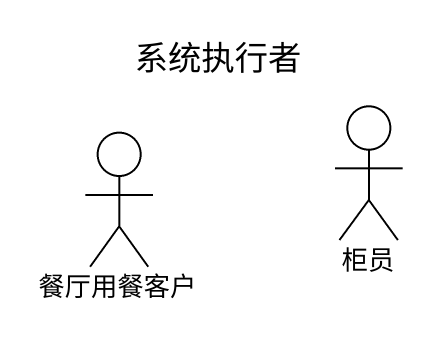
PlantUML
@startuml
title 系统执行者
actor 餐厅用餐客户
actor 柜员
@enduml
